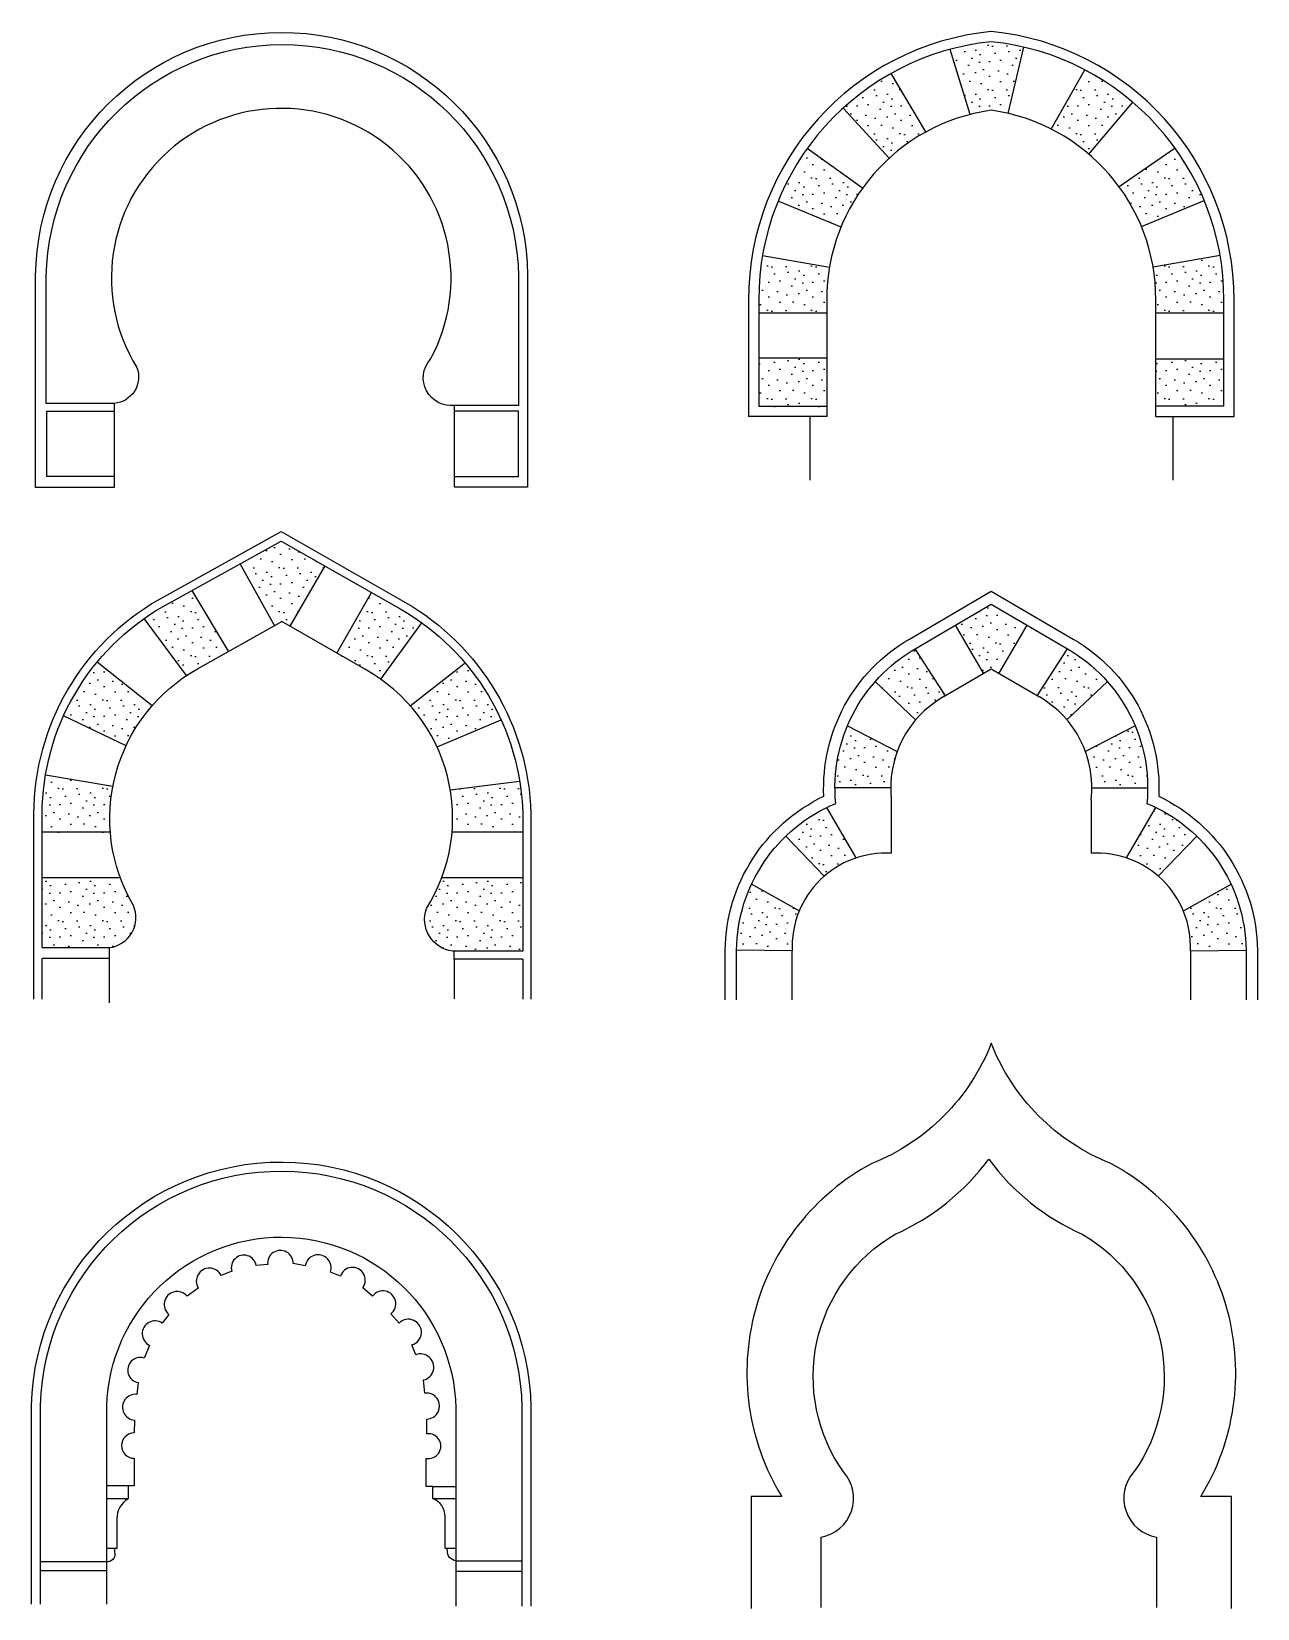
# Paper-space layout 'Layout3' of a CAD drawing. Header units: millimetres. Extents: x 394 to 1198, y 4 to 540.
# Drawn here: x 393.7 to 546.4, y 109.7 to 306.1 of the extents above; entities that cross this region are included whole.
import ezdxf

# ---------------------------------------------------------------- set-up
doc = ezdxf.new("R2010")
doc.units = ezdxf.units.MM
doc.layers.get('0').update_dxf_attribs({"color": 254})

psp = doc.layouts.new('Layout3')

# ---------------------------------------------------------------- hatches: boundary and pattern name
h = psp.add_hatch()
h.set_pattern_fill('STIP1', scale=5.5, style=0, pattern_type=2)
h.set_pattern_definition([(0, (513.7723, 286.9224), (0, 5.5), [0, -5.5]), (0, (514.4323, 286.0424), (0, 5.5), [0, -5.5]), (0, (514.1573, 284.7224), (0, 5.5), [0, -5.5]), (0, (516.0823, 283.4574), (0, 5.5), [0, -5.5]), (0, (515.9173, 285.4374), (0, 5.5), [0, -5.5]), (0, (517.4023, 286.7574), (0, 5.5), [0, -5.5]), (0, (515.4773, 287.1424), (0, 5.5), [0, -5.5]), (0, (517.7873, 284.8874), (0, 5.5), [0, -5.5]), (0, (517.5123, 283.1274), (0, 5.5), [0, -5.5]), (0, (513.4423, 282.3024), (0, 5.5), [0, -5.5]), (0, (514.4323, 283.4024), (0, 5.5), [0, -5.5]), (0, (515.2023, 282.3574), (0, 5.5), [0, -5.5]), (0, (518.5573, 285.8774), (0, 5.5), [0, -5.5]), (0, (516.7973, 284.5024), (0, 5.5), [0, -5.5]), (0, (516.3573, 286.3174), (0, 5.5), [0, -5.5]), (0, (517.2923, 285.8224), (0, 5.5), [0, -5.5]), (0, (515.3123, 284.3374), (0, 5.5), [0, -5.5]), (0, (516.8523, 287.3074), (0, 5.5), [0, -5.5]), (0, (518.5573, 284.0624), (0, 5.5), [0, -5.5]), (0, (518.3923, 282.4124), (0, 5.5), [0, -5.5])])
h.paths.add_polyline_path([(517.3205, 304.1772, 0.03179292), (513.2773, 304.8543, 0.04048495), (508.1478, 303.9034), (510.6382, 295.7972, -0.02828975), (513.2773, 296.3201, -0.02262116), (515.3928, 295.9258)])
h.paths.add_polyline_path([(505.1258, 293.6142), (500.7827, 300.8948, 0.05716011), (494.8217, 296.5886), (500.534, 290.3299, -0.0595247)])
h.paths.add_polyline_path([(497.2417, 286.6263), (490.3568, 291.566, 0.05852235), (486.7119, 284.9795), (494.5539, 281.7694, -0.05852235)])
h.paths.add_polyline_path([(493.117, 276.7439), (484.7633, 278.1643, 0.0427436), (484.3068, 272.6763), (484.3068, 271.0197), (492.7804, 271.0197), (492.7804, 272.6875, -0.04284434)])
h.paths.add_polyline_path([(492.7804, 265.4181), (484.3068, 265.4181), (484.3068, 259.4205), (492.7804, 259.4205)])
h.paths.add_polyline_path([(542.2478, 265.2861), (533.7743, 265.2861), (533.7743, 259.4584), (542.2478, 259.4584)])
h.paths.add_polyline_path([(541.777, 278.248), (533.4271, 276.8056, -0.04350334), (533.7743, 272.6875), (533.7743, 271.0498), (542.2478, 271.0498), (542.2478, 272.6763, 0.04340259)])
h.paths.add_polyline_path([(536.188, 291.5797), (529.2097, 286.7692, -0.05948391), (531.9684, 281.8482), (539.7988, 285.0863, 0.05775545)])
h.paths.add_polyline_path([(530.9106, 297.3139, 0.05624037), (524.9117, 301.3605), (520.7512, 293.9721, -0.05907936), (525.4142, 290.8648)])
h = psp.add_hatch()
h.set_pattern_fill('STIP1', scale=5.5, style=0, pattern_type=2)
h.set_pattern_definition([(0, (425.4575, 221.8776), (0, 5.5), [0, -5.5]), (0, (426.1175, 220.9976), (0, 5.5), [0, -5.5]), (0, (425.8425, 219.6776), (0, 5.5), [0, -5.5]), (0, (427.7675, 218.4126), (0, 5.5), [0, -5.5]), (0, (427.6025, 220.3926), (0, 5.5), [0, -5.5]), (0, (429.0875, 221.7126), (0, 5.5), [0, -5.5]), (0, (427.1625, 222.0976), (0, 5.5), [0, -5.5]), (0, (429.4725, 219.8426), (0, 5.5), [0, -5.5]), (0, (429.1975, 218.0826), (0, 5.5), [0, -5.5]), (0, (425.1275, 217.2576), (0, 5.5), [0, -5.5]), (0, (426.1175, 218.3576), (0, 5.5), [0, -5.5]), (0, (426.8875, 217.3126), (0, 5.5), [0, -5.5]), (0, (430.2425, 220.8326), (0, 5.5), [0, -5.5]), (0, (428.4825, 219.4576), (0, 5.5), [0, -5.5]), (0, (428.0425, 221.2726), (0, 5.5), [0, -5.5]), (0, (428.9775, 220.7776), (0, 5.5), [0, -5.5]), (0, (426.9975, 219.2926), (0, 5.5), [0, -5.5]), (0, (428.5375, 222.2626), (0, 5.5), [0, -5.5]), (0, (430.2425, 219.0176), (0, 5.5), [0, -5.5]), (0, (430.0775, 217.3676), (0, 5.5), [0, -5.5])])
h.paths.add_polyline_path([(430.2318, 239.557), (424.8126, 242.6452), (419.7216, 239.8237), (423.9869, 232.1275), (424.8782, 232.6279), (425.9101, 232.035)])
h.paths.add_polyline_path([(413.7051, 236.4893), (410.0185, 234.4461, 0.02232256), (407.7625, 233.0054), (413.0044, 225.8899, -0.01943172), (414.4244, 226.7591), (418.2693, 228.9176)])
h.paths.add_polyline_path([(401.8964, 227.5776, 0.0661648), (397.7087, 220.8747), (405.4851, 217.1445, -0.06962268), (408.7231, 222.1226)])
h.paths.add_polyline_path([(403.8436, 212.0709), (395.4484, 213.4976, 0.04059249), (395.025, 208.654), (395.025, 206.3699), (403.5324, 206.3699, -0.06691304)])
h.paths.add_polyline_path([(406.398, 197.2429, -0.04433135), (404.7802, 200.6726), (395.025, 200.6726), (395.025, 191.9971), (403.3667, 191.9971, 0.5100634)])
h.paths.add_polyline_path([(454.9001, 200.725), (444.8318, 200.725, -0.05117997), (442.9122, 196.8508, 0.47404868), (446.149, 191.5401), (454.9001, 191.5401)])
h.paths.add_polyline_path([(454.5153, 212.7335), (445.8791, 211.6531, -0.06219374), (446.1018, 206.4103), (454.9001, 206.4103), (454.9001, 208.6925, 0.03344406)])
h.paths.add_polyline_path([(447.7135, 227.4752), (440.901, 222.1207, -0.07240218), (444.2269, 217.0064), (452.2139, 220.356, 0.06964889)])
h.paths.add_polyline_path([(442.3232, 232.4646, 0.025591), (439.7144, 234.1532), (436.0444, 236.2446), (431.7376, 228.687), (435.3277, 226.6243, -0.02664128), (437.2347, 225.421)])
h = psp.add_hatch()
h.set_pattern_fill('STIP1', scale=5.5, style=0, pattern_type=2)
h.set_pattern_definition([(0, (514.711, 217.973), (0, 5.5), [0, -5.5]), (0, (515.371, 217.093), (0, 5.5), [0, -5.5]), (0, (515.096, 215.773), (0, 5.5), [0, -5.5]), (0, (517.021, 214.508), (0, 5.5), [0, -5.5]), (0, (516.856, 216.488), (0, 5.5), [0, -5.5]), (0, (518.341, 217.808), (0, 5.5), [0, -5.5]), (0, (516.416, 218.193), (0, 5.5), [0, -5.5]), (0, (518.726, 215.938), (0, 5.5), [0, -5.5]), (0, (518.451, 214.178), (0, 5.5), [0, -5.5]), (0, (514.381, 213.353), (0, 5.5), [0, -5.5]), (0, (515.371, 214.453), (0, 5.5), [0, -5.5]), (0, (516.141, 213.408), (0, 5.5), [0, -5.5]), (0, (519.496, 216.928), (0, 5.5), [0, -5.5]), (0, (517.736, 215.553), (0, 5.5), [0, -5.5]), (0, (517.296, 217.368), (0, 5.5), [0, -5.5]), (0, (518.231, 216.873), (0, 5.5), [0, -5.5]), (0, (516.251, 215.388), (0, 5.5), [0, -5.5]), (0, (517.791, 218.358), (0, 5.5), [0, -5.5]), (0, (519.496, 215.113), (0, 5.5), [0, -5.5]), (0, (519.331, 213.463), (0, 5.5), [0, -5.5])])
h.paths.add_polyline_path([(489.3522, 196.5712), (483.41, 199.8866, 0.10590352), (481.5323, 191.6637), (488.4705, 191.612, -0.10916871)])
h.paths.add_polyline_path([(492.795, 209.4674, 0.07813286), (487.6762, 205.8736), (492.475, 200.9057, -0.09854332), (496.4312, 203.1664)])
h.paths.add_polyline_path([(501.5514, 216.4223), (495.349, 219.6049, 0.09918022), (493.8036, 211.8907), (500.7418, 211.8907, -0.08862095)])
h.paths.add_polyline_path([(503.7856, 229.216, 0.08060974), (498.8224, 225.1507), (503.8522, 220.3609, -0.08580497), (507.2751, 223.2191), (507.5527, 223.3814)])
h.paths.add_polyline_path([(517.7391, 232.1561), (513.2773, 234.7641), (508.8156, 232.1561), (512.3168, 226.1661), (513.2773, 226.7276), (514.2378, 226.1661)])
h.paths.add_polyline_path([(527.7323, 225.1507, 0.08060974), (522.7691, 229.216), (519.002, 223.3814), (519.2796, 223.2191, -0.08580497), (522.7024, 220.3609)])
h.paths.add_polyline_path([(531.2057, 219.6049), (525.0033, 216.4223, -0.08862095), (525.8128, 211.8907), (532.7511, 211.8907, 0.09918022)])
h.paths.add_polyline_path([(538.8784, 205.8736, 0.07813286), (533.7597, 209.4674), (530.1234, 203.1664, -0.09854332), (534.0797, 200.9057)])
h.paths.add_polyline_path([(543.1446, 199.8866), (537.2025, 196.5712, -0.10916871), (538.0842, 191.612), (545.0224, 191.6637, 0.10590352)])

# ---------------------------------------------------------------- linework, layer by layer
at = {"color": 7}
for p, q in [((510.6382, 295.7972), (508.1478, 303.9034)), ((515.3928, 295.9258), (517.3205, 304.1772)), ((505.1258, 293.6142), (500.7827, 300.8948)), ((520.7512, 293.9721), (524.9117, 301.3605)), ((525.4142, 290.8648), (530.9106, 297.3139)), ((500.534, 290.3299), (494.8217, 296.5886)), ((497.2417, 286.6263), (490.3568, 291.566)), ((536.188, 291.5797), (529.2097, 286.7692)), ((494.5539, 281.7694), (486.7119, 284.9795)), ((531.9684, 281.8482), (539.7988, 285.0863)), ((493.117, 276.7439), (484.7633, 278.1643)), ((533.4271, 276.8056), (541.777, 278.248)), ((492.7804, 271.0197), (484.3068, 271.0197)), ((542.2478, 271.0498), (533.7743, 271.0498)), ((492.7804, 265.4181), (484.3068, 265.4181)), ((542.2478, 265.2861), (533.7743, 265.2861)), ((492.7804, 259.4205), (484.3068, 259.4205)), ((542.2478, 259.4584), (533.7743, 259.4584)), ((492.7804, 258.1486), (483.0431, 258.1486)), ((490.6591, 258.1486), (490.6591, 250.2395)), ((533.7743, 258.1486), (543.5115, 258.1486)), ((535.8955, 258.1486), (535.8955, 250.2395)), ((418.2693, 228.9176), (413.7051, 236.4893)), ((413.0044, 225.8899), (407.7625, 233.0054)), ((512.3168, 226.1661), (508.8156, 232.1561)), ((514.2378, 226.1661), (517.7391, 232.1561)), ((507.5527, 223.3814), (503.7856, 229.216)), ((519.002, 223.3814), (522.7691, 229.216)), ((408.7231, 222.1226), (401.8964, 227.5776)), ((507.2751, 223.2191), (513.2773, 226.7276)), ((513.2773, 226.7276), (519.2796, 223.2191)), ((503.8522, 220.3609), (498.8224, 225.1507)), ((522.7024, 220.3609), (527.7323, 225.1507)), ((405.4851, 217.1445), (397.7087, 220.8747)), ((444.2269, 217.0064), (452.2139, 220.356)), ((495.349, 219.6049), (501.5514, 216.4223)), ((531.2057, 219.6049), (525.0033, 216.4223)), ((403.8436, 212.0709), (395.4484, 213.4976)), ((445.8791, 211.6531), (454.5153, 212.7335)), ((500.7418, 211.8907), (493.8036, 211.8907)), ((500.8214, 210.4498), (500.8214, 203.7485)), ((525.7333, 210.4498), (525.7333, 203.7485)), ((525.8128, 211.8907), (532.7511, 211.8907)), ((496.4312, 203.1664), (492.795, 209.4674)), ((530.1234, 203.1664), (533.7597, 209.4674)), ((403.5324, 206.3699), (395.025, 206.3699)), ((446.1018, 206.4103), (454.9001, 206.4103)), ((492.475, 200.9057), (487.6762, 205.8736)), ((534.0797, 200.9057), (538.8784, 205.8736)), ((404.7802, 200.6726), (395.025, 200.6726)), ((444.8318, 200.725), (454.9001, 200.725)), ((489.3522, 196.5712), (483.41, 199.8866)), ((537.2025, 196.5712), (543.1446, 199.8866)), ((488.4705, 191.612), (481.5323, 191.6637)), ((488.4705, 185.4722), (488.4705, 191.612)), ((538.0842, 191.612), (545.0224, 191.6637)), ((538.0842, 191.612), (538.0842, 185.4722)), ((405.7376, 124.9408), (403.0742, 124.9408)), ((443.7073, 124.8605), (446.5709, 124.8605)), ((405.7376, 123.3153), (403.0742, 123.3153)), ((443.7073, 123.3771), (446.5709, 123.3771)), ((404.3549, 117.1382), (403.0742, 117.1382)), ((445.2419, 117.1797), (446.5709, 117.1797)), ((403.0742, 115.4707), (394.8451, 115.4707)), ((403.0742, 114.3301), (394.8451, 114.3301)), ((446.5709, 115.6019), (454.8, 115.6019)), ((446.5709, 114.3173), (454.8, 114.3173))]:
    psp.add_line(p, q, dxfattribs=at)
psp.add_lwpolyline([(404.0019, 259.7953), (404.0164, 249.3357), (394.2189, 249.3357), (394.2189, 275.646, -0.98915872), (455.5129, 275.7525), (455.5129, 249.3397), (446.4068, 249.3397), (446.4068, 259.5531, -0.69253455), (443.3861, 265.2586, 1.73930994), (406.8319, 264.2644, -0.50277374), (404.0019, 259.7953)], format="xyb", close=True, dxfattribs=at)
for points in [[(543.5115, 258.1486), (543.5115, 272.6748, 0.38633903), (513.2773, 306.1244, 0.38633903), (483.0431, 272.6748), (483.0431, 258.1486)], [(542.2478, 259.4584), (542.2478, 272.6763, 0.38524068), (513.2773, 304.8543, 0.38524068), (484.3068, 272.6763), (484.3068, 259.4205)], [(404.0019, 259.7953), (395.5426, 259.7953), (395.5426, 275.5909, -0.98210892), (454.385, 275.6177), (454.385, 259.5531), (446.4068, 259.5531)], [(533.7743, 258.1486), (533.7743, 272.6875, 0.37486701), (513.2773, 296.3201, 0.37486701), (492.7804, 272.6875), (492.7804, 258.1486)], [(393.9997, 185.5762), (393.9997, 208.6571, -0.2664046), (409.5137, 235.3385), (424.8196, 243.8212), (440.2243, 235.0426, -0.26067765), (455.9253, 208.7068), (455.9253, 185.5879)], [(395.025, 191.9971), (395.025, 208.654, -0.26629889), (410.0185, 234.4461), (424.8126, 242.6452), (439.7144, 234.1532, -0.26053102), (454.9001, 208.6925), (454.9001, 191.5401)], [(480.1208, 185.4722), (480.1208, 191.6731, -0.28597116), (492.4172, 210.8525, -0.28045568), (503.0754, 230.4359), (513.2773, 236.3991), (523.4792, 230.4359, -0.28045568), (534.1374, 210.8525, -0.28597116), (546.4339, 191.6731), (546.4339, 185.4722)], [(481.5323, 185.4722), (481.5323, 191.6637, -0.29873762), (493.8962, 209.9674, -0.29340601), (503.7856, 229.216), (513.2773, 234.7641), (522.7691, 229.216, -0.29340601), (532.6585, 209.9674, -0.29873762), (545.0224, 191.6637), (545.0224, 185.4722)], [(395.025, 191.9971), (403.3667, 191.9971, 0.5100634), (406.398, 197.2429, -0.41909996), (414.3822, 226.7354), (424.8782, 232.6279)], [(454.9001, 191.5401), (446.149, 191.5401, -0.47404868), (442.9122, 196.8508, 0.42972611), (435.3277, 226.6243), (424.8782, 232.6279)], [(395.025, 185.5762), (395.025, 190.6544, -0.26629889)], [(543.1809, 109.662), (543.1809, 123.6044), (539.3834, 123.6044, 0.43008008), (528.1746, 165.0906, -0.20738641), (513.2773, 180.0743, -0.20738641), (498.3801, 165.0906, 0.43008008), (487.1713, 123.6044), (483.3738, 123.6044), (483.3738, 109.662)], [(393.7145, 110.1768), (393.7145, 134.9618, -0.97915811), (455.9307, 134.6838), (455.9307, 109.9534)], [(492.0692, 109.7801), (492.0692, 118.5392, 0.58525608), (494.8717, 126.6661, -0.44069678), (501.2926, 156.2829, 0.13007908), (512.9545, 165.6437, 0.13007908), (524.6164, 156.2829, -0.44069678), (531.0374, 126.6661, 0.58525608), (533.8399, 118.5392), (533.8399, 109.7801)], [(394.8451, 110.1768), (394.8451, 134.9472, -0.97877288), (454.8, 134.6743), (454.8, 109.9534)], [(403.0742, 110.1768), (403.0742, 134.8317, -0.97512497), (446.5709, 134.5992), (446.5709, 109.9534)], [(442.7147, 136.4798), (442.5637, 138.1394, 1.0807704), (441.5718, 141.2554), (441.1044, 142.4939, 1.29816882), (439.4925, 145.2081), (438.4846, 146.3802, 1.13957217), (436.1938, 148.5759), (434.9733, 149.619, 1.17857521), (432.1902, 151.0616), (430.9415, 151.5725, 1.09642924), (427.8204, 152.3591), (426.301, 152.6296, 1.07812776), (423.1368, 152.4967), (421.6926, 152.4066, 1.05695344), (418.6644, 151.6826), (417.3405, 151.1417, 1.06088667), (414.4912, 149.5587), (413.0921, 148.5669, 1.1055947), (410.8307, 146.2902), (410.0033, 145.2233, 1.07589099), (408.4213, 142.4362), (407.7293, 140.8584, 1.0682632), (407.0023, 137.8011), (406.8506, 136.3357, 1.02644726), (406.5466, 133.1284), (406.4795, 131.5349, 0.98442768), (406.4795, 128.3684), (406.4795, 124.9408), (405.7376, 124.9408), (405.7376, 123.3153, 0.26886406), (404.3549, 120.8509), (404.3549, 117.1382), (404.0857, 117.1382), (404.0857, 117.1382, 0.11990189), (404.0998, 116.5291, -0.47301897), (403.0742, 115.4707, 0.17985088)], [(446.5709, 115.6019, -0.39626169), (445.5278, 116.8641, 0.35220389), (445.2419, 117.1797), (445.2419, 121.1081, 0.30602072), (443.7073, 123.3771), (443.7073, 124.8605), (442.8953, 124.8605), (442.8953, 128.3554, 1.15909902), (442.9556, 131.4209), (442.9556, 133.264, 1.05528976), (442.7147, 136.4798, 15.53244181)]]:
    psp.add_lwpolyline(points, format="xyb", dxfattribs=at)
for points in [[(404.0164, 250.6857), (395.6172, 250.6857), (395.6172, 258.8141), (404.0164, 258.8141)], [(446.4068, 250.6857), (454.385, 250.6857), (454.385, 258.8141), (446.4068, 258.8141)], [(423.9869, 232.1275), (419.7216, 239.8237)], [(430.2318, 239.557), (425.9101, 232.035)], [(431.7376, 228.687), (436.0444, 236.2446)], [(437.2347, 225.421), (442.3232, 232.4646)], [(440.901, 222.1207), (447.7135, 227.4752)], [(403.3667, 190.6544), (395.025, 190.6544)], [(403.3667, 191.9971), (403.3667, 185.1039)], [(446.3606, 190.5628), (446.3606, 191.5401)], [(454.9001, 190.5628), (446.3606, 190.5628), (446.3606, 185.6313)], [(454.9001, 190.5628), (454.9001, 185.5879)]]:
    psp.add_lwpolyline(points, dxfattribs=at)
for centre, radius, start, end in [((513.83, 211.8907), 13.0882, 120.054727, 186.320485), ((512.7247, 211.8907), 13.0882, 353.679515, 59.945273), ((500.1326, 192.0966), 11.6722, 86.617046, 182.379558), ((526.4221, 192.0966), 11.6722, 357.620442, 93.382954)]:
    psp.add_arc(centre, radius, start, end, dxfattribs=at)

doc.saveas('drawing.dxf')
